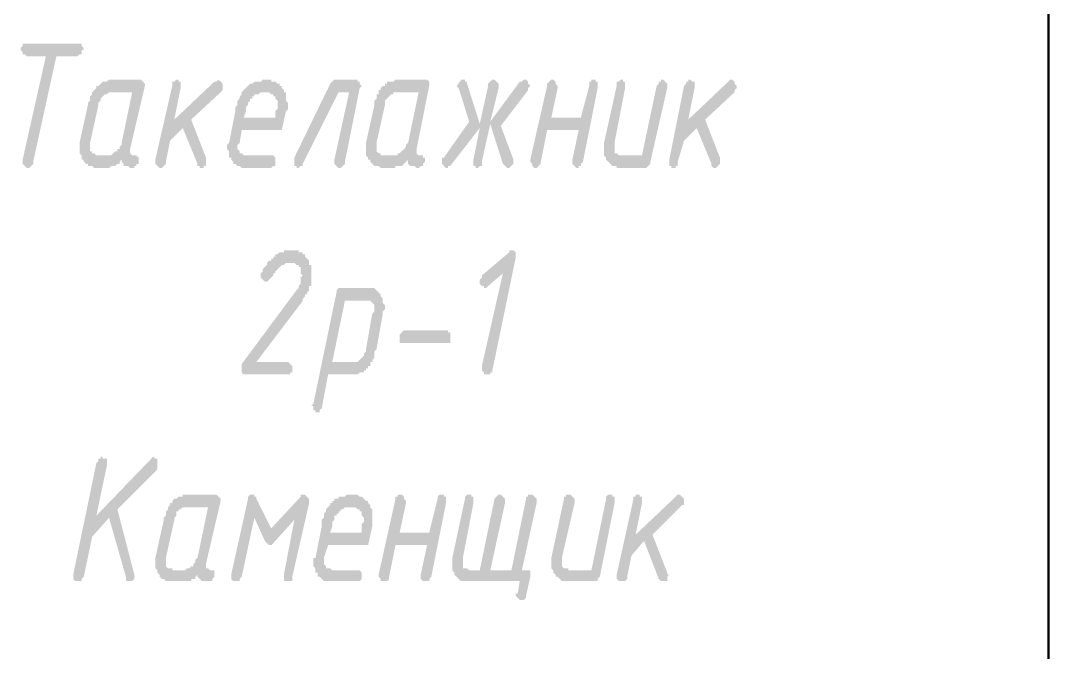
# Model space of a CAD drawing. Header units: millimetres. Extents: x 2279 to 5236, y 896 to 2828.
# Drawn here: x 4156.57 to 4177.23, y 1858.34 to 1871.04 of the extents above; entities that cross this region are included whole.
import ezdxf

# ---------------------------------------------------------------- set-up
doc = ezdxf.new("R2010")
doc.units = ezdxf.units.MM
doc.layers.add('PDF _!!ТОНКАЯ', color=7, linetype='Continuous')

msp = doc.modelspace()

# ---------------------------------------------------------------- hatches: boundary and pattern name
at = {"layer": 'PDF _!!ТОНКАЯ', "transparency": 33554559}
for points in [[(4157.293, 1870.321), (4156.828, 1868.204), (4156.828, 1868.162), (4156.785, 1868.12), (4156.785, 1868.12), (4156.743, 1868.077), (4156.743, 1868.077), (4156.701, 1868.077), (4156.658, 1868.12), (4156.658, 1868.12), (4156.616, 1868.162), (4156.616, 1868.204), (4156.616, 1868.204), (4156.616, 1868.247), (4156.616, 1868.247), (4157.082, 1870.321), (4156.701, 1870.321), (4156.658, 1870.363), (4156.616, 1870.363), (4156.616, 1870.363), (4156.616, 1870.406), (4156.574, 1870.448), (4156.574, 1870.448), (4156.574, 1870.49), (4156.616, 1870.533), (4156.616, 1870.575), (4156.616, 1870.575), (4156.658, 1870.575), (4156.701, 1870.575), (4157.717, 1870.575), (4157.759, 1870.575), (4157.801, 1870.575), (4157.801, 1870.575), (4157.801, 1870.533), (4157.844, 1870.49), (4157.844, 1870.448), (4157.801, 1870.448), (4157.801, 1870.406), (4157.801, 1870.363), (4157.759, 1870.363), (4157.759, 1870.363), (4157.717, 1870.321)], [(4159.834, 1868.882), (4159.58, 1868.628), (4159.495, 1868.204), (4159.495, 1868.162), (4159.453, 1868.12), (4159.453, 1868.12), (4159.41, 1868.077), (4159.41, 1868.077), (4159.368, 1868.077), (4159.326, 1868.12), (4159.326, 1868.12), (4159.283, 1868.162), (4159.283, 1868.204), (4159.283, 1868.204), (4159.283, 1868.247), (4159.283, 1868.247), (4159.622, 1869.728), (4159.622, 1869.771), (4159.622, 1869.813), (4159.664, 1869.813), (4159.707, 1869.855), (4159.707, 1869.855), (4159.749, 1869.855), (4159.749, 1869.813), (4159.791, 1869.813), (4159.791, 1869.771), (4159.791, 1869.771), (4159.791, 1869.728), (4159.791, 1869.686), (4159.791, 1869.686), (4159.664, 1869.051), (4160.469, 1869.813), (4160.511, 1869.813), (4160.553, 1869.855), (4160.553, 1869.855), (4160.553, 1869.855), (4160.596, 1869.813), (4160.596, 1869.813), (4160.638, 1869.771), (4160.638, 1869.728), (4160.638, 1869.728), (4160.638, 1869.686), (4160.638, 1869.644), (4160.596, 1869.601), (4160.596, 1869.601), (4160.003, 1869.051), (4160.299, 1868.289), (4160.299, 1868.247), (4160.299, 1868.204), (4160.299, 1868.162), (4160.299, 1868.162), (4160.299, 1868.12), (4160.257, 1868.12), (4160.257, 1868.077), (4160.215, 1868.077), (4160.172, 1868.077), (4160.172, 1868.12), (4160.13, 1868.12), (4160.13, 1868.162)], [(4163.305, 1869.855), (4163.347, 1869.855), (4163.347, 1869.813), (4163.39, 1869.813), (4163.39, 1869.771), (4163.39, 1869.771), (4163.432, 1869.728), (4163.39, 1869.686), (4163.39, 1869.686), (4163.093, 1868.204), (4163.093, 1868.162), (4163.051, 1868.12), (4163.051, 1868.12), (4163.009, 1868.077), (4163.009, 1868.077), (4162.966, 1868.077), (4162.924, 1868.12), (4162.924, 1868.12), (4162.882, 1868.162), (4162.882, 1868.204), (4162.882, 1868.204), (4162.882, 1868.247), (4162.882, 1868.247), (4163.178, 1869.601), (4162.966, 1869.601), (4162.247, 1868.162), (4162.247, 1868.12), (4162.204, 1868.12), (4162.162, 1868.077), (4162.162, 1868.077), (4162.12, 1868.077), (4162.12, 1868.12), (4162.077, 1868.12), (4162.077, 1868.162), (4162.077, 1868.162), (4162.077, 1868.204), (4162.077, 1868.247), (4162.077, 1868.289), (4162.797, 1869.771), (4162.839, 1869.813), (4162.839, 1869.813), (4162.882, 1869.855), (4162.882, 1869.855)], [(4166.014, 1868.966), (4165.845, 1868.204), (4165.845, 1868.162), (4165.845, 1868.12), (4165.803, 1868.12), (4165.76, 1868.077), (4165.76, 1868.077), (4165.718, 1868.077), (4165.718, 1868.12), (4165.676, 1868.12), (4165.676, 1868.162), (4165.676, 1868.204), (4165.676, 1868.204), (4165.676, 1868.247), (4165.676, 1868.247), (4165.803, 1868.882), (4165.21, 1868.12), (4165.168, 1868.12), (4165.168, 1868.077), (4165.125, 1868.077), (4165.125, 1868.077), (4165.083, 1868.12), (4165.083, 1868.12), (4165.041, 1868.162), (4165.041, 1868.204), (4165.041, 1868.204), (4165.041, 1868.247), (4165.041, 1868.289), (4165.083, 1868.289), (4165.591, 1869.009), (4165.379, 1869.686), (4165.379, 1869.686), (4165.337, 1869.728), (4165.379, 1869.771), (4165.379, 1869.771), (4165.379, 1869.813), (4165.422, 1869.813), (4165.422, 1869.855), (4165.464, 1869.855), (4165.506, 1869.855), (4165.506, 1869.813), (4165.549, 1869.813), (4165.549, 1869.771), (4165.549, 1869.771), (4165.803, 1868.966), (4165.972, 1869.728), (4165.972, 1869.771), (4166.014, 1869.813), (4166.014, 1869.813), (4166.057, 1869.855), (4166.057, 1869.855), (4166.099, 1869.855), (4166.141, 1869.813), (4166.141, 1869.813), (4166.184, 1869.771), (4166.184, 1869.771), (4166.184, 1869.728), (4166.184, 1869.686), (4166.184, 1869.686), (4166.014, 1869.009), (4166.607, 1869.813), (4166.649, 1869.813), (4166.692, 1869.855), (4166.692, 1869.855), (4166.734, 1869.855), (4166.776, 1869.813), (4166.776, 1869.813), (4166.776, 1869.771), (4166.819, 1869.728), (4166.819, 1869.728), (4166.776, 1869.686), (4166.776, 1869.644), (4166.776, 1869.644), (4166.226, 1868.924), (4166.48, 1868.247), (4166.48, 1868.247), (4166.48, 1868.204), (4166.48, 1868.162), (4166.48, 1868.162), (4166.438, 1868.12), (4166.438, 1868.12), (4166.395, 1868.077), (4166.395, 1868.077), (4166.353, 1868.077), (4166.311, 1868.12), (4166.311, 1868.12), (4166.268, 1868.162), (4166.268, 1868.162)], [(4167.792, 1868.839), (4167.157, 1868.839), (4167.03, 1868.204), (4167.03, 1868.162), (4166.988, 1868.12), (4166.988, 1868.12), (4166.946, 1868.077), (4166.946, 1868.077), (4166.903, 1868.077), (4166.861, 1868.12), (4166.861, 1868.12), (4166.861, 1868.162), (4166.819, 1868.204), (4166.819, 1868.204), (4166.819, 1868.247), (4166.819, 1868.247), (4167.157, 1869.728), (4167.157, 1869.771), (4167.2, 1869.813), (4167.2, 1869.813), (4167.242, 1869.855), (4167.242, 1869.855), (4167.284, 1869.855), (4167.327, 1869.813), (4167.327, 1869.813), (4167.327, 1869.771), (4167.369, 1869.728), (4167.369, 1869.728), (4167.369, 1869.686), (4167.369, 1869.686), (4167.242, 1869.093), (4167.835, 1869.093), (4168.004, 1869.728), (4168.004, 1869.771), (4168.004, 1869.813), (4168.046, 1869.813), (4168.046, 1869.855), (4168.089, 1869.855), (4168.131, 1869.855), (4168.131, 1869.813), (4168.173, 1869.813), (4168.173, 1869.771), (4168.173, 1869.771), (4168.173, 1869.728), (4168.173, 1869.686), (4168.173, 1869.686), (4167.877, 1868.204), (4167.835, 1868.162), (4167.835, 1868.12), (4167.792, 1868.12), (4167.792, 1868.077), (4167.75, 1868.077), (4167.75, 1868.077), (4167.708, 1868.12), (4167.708, 1868.12), (4167.665, 1868.162), (4167.665, 1868.204), (4167.665, 1868.204), (4167.665, 1868.247), (4167.665, 1868.247)], [(4169.359, 1869.728), (4169.401, 1869.771), (4169.401, 1869.813), (4169.444, 1869.813), (4169.444, 1869.855), (4169.486, 1869.855), (4169.486, 1869.855), (4169.528, 1869.813), (4169.528, 1869.813), (4169.571, 1869.771), (4169.571, 1869.771), (4169.571, 1869.728), (4169.571, 1869.686), (4169.571, 1869.686), (4169.232, 1868.204), (4169.232, 1868.162), (4169.232, 1868.162), (4169.19, 1868.12), (4169.19, 1868.12), (4169.147, 1868.077), (4169.105, 1868.077), (4169.105, 1868.077), (4168.597, 1868.077), (4168.555, 1868.077), (4168.555, 1868.12), (4168.512, 1868.12), (4168.47, 1868.12), (4168.47, 1868.12), (4168.428, 1868.162), (4168.428, 1868.162), (4168.385, 1868.204), (4168.385, 1868.204), (4168.343, 1868.247), (4168.343, 1868.289), (4168.343, 1868.289), (4168.301, 1868.331), (4168.301, 1868.374), (4168.301, 1868.416), (4168.301, 1868.458), (4168.301, 1868.458), (4168.301, 1868.501), (4168.301, 1868.543), (4168.301, 1868.585), (4168.301, 1868.585), (4168.555, 1869.728), (4168.555, 1869.771), (4168.555, 1869.813), (4168.597, 1869.813), (4168.639, 1869.855), (4168.639, 1869.855), (4168.682, 1869.855), (4168.682, 1869.813), (4168.724, 1869.813), (4168.724, 1869.771), (4168.724, 1869.771), (4168.724, 1869.728), (4168.724, 1869.686), (4168.724, 1869.686), (4168.512, 1868.585), (4168.512, 1868.543), (4168.512, 1868.501), (4168.512, 1868.501), (4168.512, 1868.458), (4168.512, 1868.416), (4168.512, 1868.416), (4168.512, 1868.374), (4168.555, 1868.374), (4168.555, 1868.374), (4168.597, 1868.331), (4168.639, 1868.331), (4168.639, 1868.331), (4169.063, 1868.331)], [(4170.163, 1868.882), (4169.909, 1868.628), (4169.782, 1868.204), (4169.782, 1868.162), (4169.782, 1868.12), (4169.74, 1868.12), (4169.74, 1868.077), (4169.698, 1868.077), (4169.655, 1868.077), (4169.655, 1868.12), (4169.613, 1868.12), (4169.613, 1868.162), (4169.613, 1868.204), (4169.613, 1868.204), (4169.613, 1868.247), (4169.613, 1868.247), (4169.909, 1869.728), (4169.952, 1869.771), (4169.952, 1869.813), (4169.994, 1869.813), (4169.994, 1869.855), (4170.036, 1869.855), (4170.036, 1869.855), (4170.079, 1869.813), (4170.121, 1869.813), (4170.121, 1869.771), (4170.121, 1869.771), (4170.121, 1869.728), (4170.121, 1869.686), (4170.121, 1869.686), (4169.994, 1869.051), (4170.798, 1869.813), (4170.798, 1869.813), (4170.841, 1869.855), (4170.841, 1869.855), (4170.883, 1869.855), (4170.925, 1869.813), (4170.925, 1869.813), (4170.925, 1869.771), (4170.968, 1869.728), (4170.968, 1869.728), (4170.968, 1869.686), (4170.925, 1869.644), (4170.925, 1869.601), (4170.925, 1869.601), (4170.333, 1869.051), (4170.629, 1868.289), (4170.629, 1868.247), (4170.629, 1868.204), (4170.629, 1868.162), (4170.629, 1868.162), (4170.587, 1868.12), (4170.587, 1868.12), (4170.544, 1868.077), (4170.544, 1868.077), (4170.502, 1868.077), (4170.46, 1868.12), (4170.46, 1868.12), (4170.46, 1868.162)], [(4161.569, 1865.834), (4161.569, 1865.834), (4161.527, 1865.791), (4161.527, 1865.791), (4161.485, 1865.791), (4161.442, 1865.834), (4161.442, 1865.834), (4161.4, 1865.876), (4161.4, 1865.918), (4161.4, 1865.918), (4161.4, 1865.961), (4161.442, 1866.003), (4161.442, 1866.003), (4161.442, 1866.045), (4161.485, 1866.088), (4161.485, 1866.088), (4161.527, 1866.13), (4161.527, 1866.172), (4161.569, 1866.215), (4161.612, 1866.215), (4161.612, 1866.257), (4161.654, 1866.257), (4161.654, 1866.299), (4161.696, 1866.299), (4161.696, 1866.299), (4161.696, 1866.342), (4161.739, 1866.342), (4161.781, 1866.384), (4161.781, 1866.384), (4161.823, 1866.384), (4161.866, 1866.384), (4161.866, 1866.426), (4161.908, 1866.426), (4161.95, 1866.426), (4161.993, 1866.426), (4161.993, 1866.426), (4162.035, 1866.426), (4162.077, 1866.426), (4162.077, 1866.426), (4162.12, 1866.426), (4162.162, 1866.426), (4162.162, 1866.384), (4162.204, 1866.384), (4162.247, 1866.384), (4162.247, 1866.342), (4162.289, 1866.342), (4162.289, 1866.299), (4162.331, 1866.257), (4162.331, 1866.257), (4162.374, 1866.215), (4162.374, 1866.172), (4162.374, 1866.13), (4162.416, 1866.13), (4162.416, 1866.088), (4162.416, 1866.045), (4162.416, 1866.003), (4162.416, 1865.961), (4162.416, 1865.918), (4162.416, 1865.876), (4162.416, 1865.876), (4162.416, 1865.834), (4162.416, 1865.791), (4162.416, 1865.749), (4162.416, 1865.707), (4162.374, 1865.707), (4162.374, 1865.664), (4162.374, 1865.622), (4162.331, 1865.58), (4162.331, 1865.537), (4162.289, 1865.537), (4162.289, 1865.495), (4162.247, 1865.453), (4162.247, 1865.41), (4161.315, 1864.183), (4161.95, 1864.183), (4161.95, 1864.183), (4161.993, 1864.14), (4161.993, 1864.14), (4162.035, 1864.098), (4162.035, 1864.098), (4162.035, 1864.056), (4162.035, 1864.013), (4162.035, 1863.971), (4161.993, 1863.971), (4161.993, 1863.929), (4161.95, 1863.929), (4161.95, 1863.929), (4161.104, 1863.929), (4161.061, 1863.929), (4161.061, 1863.929), (4161.019, 1863.971), (4161.019, 1863.971), (4161.019, 1864.013), (4161.019, 1864.056), (4161.019, 1864.098), (4161.019, 1864.14), (4161.019, 1864.14), (4162.12, 1865.622), (4162.12, 1865.622), (4162.162, 1865.664), (4162.162, 1865.707), (4162.204, 1865.749), (4162.204, 1865.791), (4162.204, 1865.791), (4162.204, 1865.834), (4162.204, 1865.876), (4162.247, 1865.918), (4162.247, 1865.918), (4162.204, 1865.961), (4162.204, 1866.003), (4162.204, 1866.045), (4162.204, 1866.045), (4162.204, 1866.088), (4162.162, 1866.088), (4162.162, 1866.13), (4162.12, 1866.13), (4162.12, 1866.13), (4162.077, 1866.172), (4162.035, 1866.172), (4162.035, 1866.172), (4161.993, 1866.172), (4161.993, 1866.172), (4161.95, 1866.172), (4161.95, 1866.172), (4161.908, 1866.172), (4161.866, 1866.13), (4161.866, 1866.13), (4161.823, 1866.13), (4161.781, 1866.088), (4161.781, 1866.088), (4161.739, 1866.045), (4161.696, 1866.003), (4161.696, 1866.003), (4161.696, 1865.961), (4161.654, 1865.961), (4161.654, 1865.918), (4161.612, 1865.876), (4161.612, 1865.876), (4161.569, 1865.834)], [(4166.268, 1865.961), (4165.972, 1865.707), (4165.93, 1865.664), (4165.93, 1865.664), (4165.887, 1865.664), (4165.887, 1865.707), (4165.845, 1865.707), (4165.845, 1865.707), (4165.803, 1865.749), (4165.803, 1865.791), (4165.803, 1865.834), (4165.803, 1865.834), (4165.845, 1865.876), (4165.845, 1865.918), (4166.395, 1866.384), (4166.395, 1866.426), (4166.438, 1866.426), (4166.438, 1866.426), (4166.48, 1866.426), (4166.48, 1866.426), (4166.522, 1866.384), (4166.522, 1866.384), (4166.522, 1866.342), (4166.522, 1866.299), (4166.522, 1866.257), (4166.522, 1866.257), (4166.057, 1864.013), (4166.057, 1863.971), (4166.014, 1863.971), (4166.014, 1863.929), (4165.972, 1863.929), (4165.972, 1863.929), (4165.93, 1863.929), (4165.887, 1863.929), (4165.887, 1863.971), (4165.845, 1864.013), (4165.845, 1864.013), (4165.845, 1864.056), (4165.845, 1864.098), (4165.845, 1864.098)], [(4165.125, 1864.564), (4164.279, 1864.564), (4164.279, 1864.564), (4164.236, 1864.564), (4164.194, 1864.564), (4164.194, 1864.606), (4164.194, 1864.648), (4164.194, 1864.691), (4164.194, 1864.733), (4164.194, 1864.733), (4164.236, 1864.775), (4164.236, 1864.775), (4164.279, 1864.818), (4164.279, 1864.818), (4165.125, 1864.818), (4165.168, 1864.818), (4165.168, 1864.775), (4165.21, 1864.775), (4165.21, 1864.733), (4165.21, 1864.691), (4165.21, 1864.691), (4165.21, 1864.648), (4165.21, 1864.606), (4165.21, 1864.564), (4165.168, 1864.564), (4165.125, 1864.564), (4165.125, 1864.564)], [(4158.352, 1861.05), (4158.013, 1860.669), (4157.844, 1859.864), (4157.801, 1859.822), (4157.801, 1859.78), (4157.759, 1859.78), (4157.759, 1859.78), (4157.717, 1859.78), (4157.717, 1859.78), (4157.674, 1859.78), (4157.674, 1859.78), (4157.632, 1859.822), (4157.632, 1859.864), (4157.632, 1859.864), (4157.632, 1859.907), (4157.632, 1859.907), (4158.098, 1862.151), (4158.14, 1862.193), (4158.14, 1862.235), (4158.183, 1862.235), (4158.183, 1862.278), (4158.225, 1862.278), (4158.225, 1862.235), (4158.267, 1862.235), (4158.31, 1862.235), (4158.31, 1862.193), (4158.31, 1862.151), (4158.31, 1862.151), (4158.31, 1862.108), (4158.31, 1862.108), (4158.098, 1861.092), (4159.199, 1862.235), (4159.199, 1862.235), (4159.241, 1862.278), (4159.241, 1862.278), (4159.283, 1862.235), (4159.283, 1862.235), (4159.326, 1862.235), (4159.326, 1862.193), (4159.326, 1862.151), (4159.326, 1862.151), (4159.326, 1862.108), (4159.326, 1862.066), (4159.326, 1862.024), (4158.521, 1861.219), (4158.86, 1859.907), (4158.86, 1859.864), (4158.86, 1859.864), (4158.86, 1859.822), (4158.86, 1859.822), (4158.818, 1859.78), (4158.818, 1859.78), (4158.775, 1859.78), (4158.775, 1859.78), (4158.733, 1859.78), (4158.691, 1859.78), (4158.691, 1859.78), (4158.691, 1859.822), (4158.691, 1859.864)], [(4162.077, 1861.008), (4161.654, 1860.542), (4161.654, 1860.542), (4161.612, 1860.5), (4161.569, 1860.5), (4161.569, 1860.5), (4161.527, 1860.542), (4161.527, 1860.542), (4161.485, 1860.584), (4161.273, 1861.05), (4161.019, 1859.864), (4160.977, 1859.822), (4160.977, 1859.78), (4160.977, 1859.78), (4160.934, 1859.78), (4160.892, 1859.78), (4160.892, 1859.78), (4160.85, 1859.78), (4160.85, 1859.78), (4160.807, 1859.822), (4160.807, 1859.864), (4160.807, 1859.864), (4160.807, 1859.907), (4160.807, 1859.907), (4161.146, 1861.431), (4161.146, 1861.473), (4161.146, 1861.473), (4161.188, 1861.516), (4161.231, 1861.516), (4161.231, 1861.516), (4161.273, 1861.516), (4161.273, 1861.473), (4161.315, 1861.473), (4161.315, 1861.431), (4161.612, 1860.838), (4162.204, 1861.473), (4162.204, 1861.516), (4162.247, 1861.516), (4162.247, 1861.516), (4162.289, 1861.516), (4162.331, 1861.473), (4162.331, 1861.473), (4162.374, 1861.431), (4162.374, 1861.431), (4162.374, 1861.389), (4162.374, 1861.346), (4162.374, 1861.346), (4162.035, 1859.864), (4162.035, 1859.822), (4162.035, 1859.78), (4161.993, 1859.78), (4161.95, 1859.78), (4161.95, 1859.78), (4161.908, 1859.78), (4161.908, 1859.78), (4161.866, 1859.78), (4161.866, 1859.822), (4161.866, 1859.864), (4161.866, 1859.864), (4161.866, 1859.907), (4161.866, 1859.907)], [(4164.744, 1860.5), (4164.109, 1860.5), (4163.982, 1859.864), (4163.982, 1859.822), (4163.94, 1859.78), (4163.94, 1859.78), (4163.898, 1859.78), (4163.898, 1859.78), (4163.855, 1859.78), (4163.813, 1859.78), (4163.813, 1859.78), (4163.813, 1859.822), (4163.771, 1859.864), (4163.771, 1859.864), (4163.771, 1859.907), (4163.771, 1859.907), (4164.109, 1861.431), (4164.109, 1861.473), (4164.152, 1861.473), (4164.152, 1861.516), (4164.194, 1861.516), (4164.194, 1861.516), (4164.236, 1861.516), (4164.279, 1861.473), (4164.279, 1861.473), (4164.279, 1861.431), (4164.321, 1861.389), (4164.321, 1861.389), (4164.321, 1861.346), (4164.321, 1861.346), (4164.194, 1860.754), (4164.787, 1860.754), (4164.956, 1861.431), (4164.956, 1861.473), (4164.956, 1861.473), (4164.998, 1861.516), (4164.998, 1861.516), (4165.041, 1861.516), (4165.083, 1861.516), (4165.083, 1861.473), (4165.125, 1861.473), (4165.125, 1861.431), (4165.125, 1861.431), (4165.125, 1861.389), (4165.125, 1861.346), (4165.125, 1861.346), (4164.829, 1859.864), (4164.787, 1859.822), (4164.787, 1859.78), (4164.744, 1859.78), (4164.744, 1859.78), (4164.702, 1859.78), (4164.702, 1859.78), (4164.66, 1859.78), (4164.66, 1859.78), (4164.617, 1859.822), (4164.617, 1859.864), (4164.617, 1859.864), (4164.617, 1859.907), (4164.617, 1859.907)], [(4166.607, 1859.78), (4165.549, 1859.78), (4165.506, 1859.78), (4165.506, 1859.78), (4165.464, 1859.78), (4165.422, 1859.78), (4165.422, 1859.78), (4165.379, 1859.822), (4165.379, 1859.822), (4165.337, 1859.864), (4165.337, 1859.864), (4165.295, 1859.907), (4165.295, 1859.949), (4165.295, 1859.949), (4165.252, 1859.991), (4165.252, 1860.034), (4165.252, 1860.076), (4165.252, 1860.118), (4165.252, 1860.161), (4165.252, 1860.161), (4165.252, 1860.203), (4165.252, 1860.245), (4165.252, 1860.245), (4165.506, 1861.431), (4165.506, 1861.473), (4165.506, 1861.473), (4165.549, 1861.516), (4165.591, 1861.516), (4165.591, 1861.516), (4165.633, 1861.516), (4165.633, 1861.473), (4165.676, 1861.473), (4165.676, 1861.431), (4165.676, 1861.389), (4165.676, 1861.389), (4165.676, 1861.346), (4165.676, 1861.346), (4165.464, 1860.245), (4165.464, 1860.203), (4165.464, 1860.203), (4165.464, 1860.161), (4165.464, 1860.118), (4165.464, 1860.118), (4165.464, 1860.076), (4165.464, 1860.034), (4165.506, 1860.034), (4165.549, 1860.034), (4165.549, 1860.034), (4165.591, 1859.991), (4165.591, 1859.991), (4165.803, 1859.991), (4166.099, 1861.431), (4166.141, 1861.473), (4166.141, 1861.473), (4166.184, 1861.516), (4166.184, 1861.516), (4166.226, 1861.516), (4166.226, 1861.516), (4166.268, 1861.473), (4166.268, 1861.473), (4166.311, 1861.431), (4166.311, 1861.389), (4166.311, 1861.389), (4166.311, 1861.346), (4166.311, 1861.346), (4166.014, 1859.991), (4166.438, 1859.991), (4166.734, 1861.431), (4166.734, 1861.473), (4166.776, 1861.473), (4166.776, 1861.516), (4166.819, 1861.516), (4166.819, 1861.516), (4166.861, 1861.516), (4166.903, 1861.473), (4166.903, 1861.473), (4166.946, 1861.431), (4166.946, 1861.389), (4166.946, 1861.389), (4166.946, 1861.346), (4166.946, 1861.346), (4166.649, 1859.991), (4166.734, 1859.991), (4166.776, 1859.991), (4166.819, 1859.991), (4166.819, 1859.991), (4166.819, 1859.949), (4166.819, 1859.907), (4166.819, 1859.864), (4166.734, 1859.483), (4166.734, 1859.441), (4166.692, 1859.399), (4166.692, 1859.399), (4166.649, 1859.399), (4166.649, 1859.399), (4166.607, 1859.399), (4166.607, 1859.399), (4166.565, 1859.441), (4166.565, 1859.441), (4166.522, 1859.483), (4166.522, 1859.526), (4166.565, 1859.526), (4166.565, 1859.526)], [(4168.343, 1861.431), (4168.343, 1861.473), (4168.343, 1861.473), (4168.385, 1861.516), (4168.428, 1861.516), (4168.428, 1861.516), (4168.47, 1861.516), (4168.47, 1861.473), (4168.512, 1861.473), (4168.512, 1861.431), (4168.512, 1861.431), (4168.512, 1861.389), (4168.512, 1861.346), (4168.512, 1861.346), (4168.216, 1859.864), (4168.216, 1859.864), (4168.173, 1859.822), (4168.173, 1859.78), (4168.131, 1859.78), (4168.131, 1859.78), (4168.089, 1859.78), (4168.089, 1859.78), (4167.581, 1859.78), (4167.538, 1859.78), (4167.496, 1859.78), (4167.454, 1859.78), (4167.454, 1859.78), (4167.411, 1859.822), (4167.411, 1859.822), (4167.369, 1859.864), (4167.327, 1859.864), (4167.327, 1859.864), (4167.327, 1859.907), (4167.284, 1859.949), (4167.284, 1859.949), (4167.284, 1859.991), (4167.242, 1860.034), (4167.242, 1860.076), (4167.242, 1860.118), (4167.242, 1860.161), (4167.242, 1860.161), (4167.242, 1860.203), (4167.242, 1860.245), (4167.242, 1860.245), (4167.496, 1861.431), (4167.496, 1861.473), (4167.538, 1861.473), (4167.538, 1861.516), (4167.581, 1861.516), (4167.581, 1861.516), (4167.623, 1861.516), (4167.665, 1861.473), (4167.665, 1861.473), (4167.708, 1861.431), (4167.708, 1861.431), (4167.708, 1861.389), (4167.708, 1861.346), (4167.708, 1861.346), (4167.454, 1860.245), (4167.454, 1860.203), (4167.454, 1860.161), (4167.454, 1860.161), (4167.454, 1860.118), (4167.454, 1860.118), (4167.454, 1860.076), (4167.496, 1860.034), (4167.496, 1860.034), (4167.538, 1860.034), (4167.581, 1860.034), (4167.581, 1859.991), (4167.623, 1859.991), (4168.046, 1859.991)], [(4169.105, 1860.584), (4168.851, 1860.288), (4168.766, 1859.864), (4168.766, 1859.822), (4168.724, 1859.78), (4168.724, 1859.78), (4168.682, 1859.78), (4168.682, 1859.78), (4168.639, 1859.78), (4168.597, 1859.78), (4168.597, 1859.78), (4168.555, 1859.822), (4168.555, 1859.864), (4168.555, 1859.864), (4168.555, 1859.907), (4168.555, 1859.907), (4168.893, 1861.431), (4168.893, 1861.473), (4168.936, 1861.473), (4168.936, 1861.516), (4168.978, 1861.516), (4168.978, 1861.516), (4169.02, 1861.516), (4169.02, 1861.473), (4169.063, 1861.473), (4169.063, 1861.431), (4169.063, 1861.431), (4169.063, 1861.389), (4169.063, 1861.346), (4169.063, 1861.346), (4168.936, 1860.711), (4169.74, 1861.473), (4169.782, 1861.516), (4169.825, 1861.516), (4169.825, 1861.516), (4169.825, 1861.516), (4169.867, 1861.473), (4169.867, 1861.473), (4169.909, 1861.431), (4169.909, 1861.389), (4169.909, 1861.389), (4169.909, 1861.346), (4169.909, 1861.304), (4169.867, 1861.304), (4169.867, 1861.304), (4169.274, 1860.711), (4169.571, 1859.949), (4169.571, 1859.907), (4169.613, 1859.907), (4169.571, 1859.864), (4169.571, 1859.822), (4169.571, 1859.78), (4169.528, 1859.78), (4169.528, 1859.78), (4169.486, 1859.78), (4169.444, 1859.78), (4169.444, 1859.78), (4169.401, 1859.822), (4169.401, 1859.822)]]:
    msp.add_hatch(color=256, dxfattribs=at).paths.add_polyline_path(points)
h = msp.add_hatch(color=256, dxfattribs=at)
h.paths.add_polyline_path([(4158.14, 1868.331), (4158.352, 1868.331), (4158.352, 1868.331), (4158.394, 1868.331), (4158.437, 1868.374), (4158.437, 1868.374), (4158.479, 1868.416), (4158.521, 1868.416), (4158.521, 1868.458), (4158.564, 1868.458), (4158.564, 1868.501), (4158.606, 1868.543), (4158.606, 1868.585), (4158.606, 1868.585), (4158.818, 1869.601), (4158.394, 1869.601), (4158.352, 1869.601), (4158.352, 1869.601), (4158.31, 1869.559), (4158.267, 1869.559), (4158.267, 1869.559), (4158.225, 1869.517), (4158.225, 1869.517), (4158.183, 1869.474), (4158.183, 1869.474), (4158.183, 1869.432), (4158.14, 1869.39), (4158.14, 1869.347), (4158.14, 1869.347), (4157.971, 1868.585), (4157.971, 1868.543), (4157.971, 1868.501), (4157.971, 1868.501), (4157.971, 1868.458), (4157.971, 1868.416), (4158.013, 1868.416), (4158.013, 1868.374), (4158.013, 1868.374), (4158.056, 1868.374), (4158.098, 1868.331), (4158.098, 1868.331), (4158.14, 1868.331)], flags=0)
h.paths.add_polyline_path([(4158.098, 1868.077), (4158.056, 1868.077), (4158.013, 1868.12), (4158.013, 1868.12), (4157.971, 1868.12), (4157.928, 1868.12), (4157.928, 1868.162), (4157.886, 1868.162), (4157.844, 1868.204), (4157.844, 1868.204), (4157.844, 1868.247), (4157.801, 1868.247), (4157.801, 1868.289), (4157.801, 1868.331), (4157.759, 1868.374), (4157.759, 1868.416), (4157.759, 1868.458), (4157.759, 1868.458), (4157.759, 1868.501), (4157.759, 1868.543), (4157.759, 1868.543), (4157.759, 1868.585), (4157.928, 1869.347), (4157.928, 1869.39), (4157.971, 1869.432), (4157.971, 1869.474), (4157.971, 1869.517), (4158.013, 1869.559), (4158.013, 1869.559), (4158.013, 1869.601), (4158.056, 1869.644), (4158.056, 1869.644), (4158.098, 1869.686), (4158.098, 1869.728), (4158.098, 1869.728), (4158.098, 1869.728), (4158.14, 1869.728), (4158.183, 1869.771), (4158.183, 1869.771), (4158.225, 1869.813), (4158.225, 1869.813), (4158.267, 1869.813), (4158.31, 1869.813), (4158.31, 1869.813), (4158.352, 1869.855), (4158.394, 1869.855), (4158.437, 1869.855), (4158.479, 1869.855), (4158.987, 1869.855), (4158.987, 1869.855), (4159.029, 1869.813), (4159.029, 1869.813), (4159.072, 1869.771), (4159.072, 1869.728), (4159.072, 1869.728), (4158.775, 1868.458), (4158.775, 1868.416), (4158.775, 1868.416), (4158.775, 1868.416), (4158.775, 1868.374), (4158.818, 1868.331), (4158.86, 1868.331), (4158.86, 1868.331), (4158.902, 1868.331), (4158.902, 1868.331), (4158.945, 1868.289), (4158.945, 1868.289), (4158.945, 1868.247), (4158.945, 1868.204), (4158.945, 1868.162), (4158.902, 1868.162), (4158.902, 1868.12), (4158.86, 1868.12), (4158.86, 1868.077), (4158.818, 1868.077), (4158.818, 1868.077), (4158.775, 1868.077), (4158.733, 1868.12), (4158.691, 1868.12), (4158.691, 1868.12), (4158.648, 1868.12), (4158.648, 1868.162), (4158.606, 1868.204), (4158.606, 1868.204), (4158.606, 1868.247), (4158.564, 1868.204), (4158.564, 1868.204), (4158.564, 1868.162), (4158.521, 1868.162), (4158.479, 1868.12), (4158.479, 1868.12), (4158.437, 1868.12), (4158.394, 1868.12), (4158.394, 1868.12), (4158.352, 1868.077), (4158.31, 1868.077), (4158.267, 1868.077)], flags=0)
h = msp.add_hatch(color=256, dxfattribs=at)
h.paths.add_polyline_path([(4161.696, 1869.22), (4161.739, 1869.263), (4161.739, 1869.305), (4161.739, 1869.347), (4161.739, 1869.347), (4161.739, 1869.39), (4161.739, 1869.432), (4161.696, 1869.474), (4161.696, 1869.474), (4161.696, 1869.517), (4161.654, 1869.517), (4161.654, 1869.559), (4161.612, 1869.559), (4161.612, 1869.559), (4161.569, 1869.601), (4161.527, 1869.601), (4161.527, 1869.601), (4161.485, 1869.601), (4161.442, 1869.601), (4161.4, 1869.601), (4161.4, 1869.601), (4161.358, 1869.559), (4161.315, 1869.559), (4161.315, 1869.559), (4161.273, 1869.559), (4161.273, 1869.517), (4161.231, 1869.517), (4161.231, 1869.474), (4161.188, 1869.474), (4161.188, 1869.432), (4161.146, 1869.39), (4161.146, 1869.39), (4161.146, 1869.347), (4161.104, 1869.305), (4161.104, 1869.263), (4161.104, 1869.263), (4161.104, 1869.22), (4161.061, 1869.093), (4161.696, 1869.093)], flags=0)
h.paths.add_polyline_path([(4161.908, 1869.22), (4161.823, 1868.839), (4161.019, 1868.839), (4160.977, 1868.585), (4160.934, 1868.543), (4160.934, 1868.501), (4160.934, 1868.501), (4160.934, 1868.458), (4160.977, 1868.416), (4160.977, 1868.416), (4160.977, 1868.374), (4161.019, 1868.374), (4161.019, 1868.374), (4161.061, 1868.331), (4161.104, 1868.331), (4161.104, 1868.331), (4161.612, 1868.331), (4161.654, 1868.331), (4161.654, 1868.331), (4161.696, 1868.289), (4161.696, 1868.289), (4161.696, 1868.247), (4161.696, 1868.204), (4161.696, 1868.162), (4161.696, 1868.162), (4161.696, 1868.12), (4161.654, 1868.12), (4161.612, 1868.077), (4161.612, 1868.077), (4161.061, 1868.077), (4161.019, 1868.077), (4160.977, 1868.12), (4160.977, 1868.12), (4160.934, 1868.12), (4160.934, 1868.12), (4160.892, 1868.162), (4160.85, 1868.162), (4160.85, 1868.204), (4160.85, 1868.204), (4160.807, 1868.247), (4160.807, 1868.289), (4160.765, 1868.289), (4160.765, 1868.331), (4160.765, 1868.374), (4160.765, 1868.416), (4160.723, 1868.458), (4160.723, 1868.458), (4160.723, 1868.501), (4160.723, 1868.543), (4160.765, 1868.585), (4160.765, 1868.585), (4160.892, 1869.22), (4160.892, 1869.263), (4160.892, 1869.305), (4160.934, 1869.347), (4160.934, 1869.39), (4160.934, 1869.432), (4160.977, 1869.474), (4160.977, 1869.474), (4160.977, 1869.517), (4161.019, 1869.559), (4161.019, 1869.601), (4161.019, 1869.601), (4161.061, 1869.644), (4161.061, 1869.644), (4161.104, 1869.686), (4161.104, 1869.686), (4161.146, 1869.728), (4161.146, 1869.728), (4161.188, 1869.771), (4161.188, 1869.771), (4161.231, 1869.771), (4161.231, 1869.771), (4161.273, 1869.813), (4161.315, 1869.813), (4161.358, 1869.813), (4161.358, 1869.813), (4161.4, 1869.813), (4161.442, 1869.855), (4161.485, 1869.855), (4161.485, 1869.855), (4161.527, 1869.855), (4161.569, 1869.855), (4161.612, 1869.855), (4161.612, 1869.813), (4161.654, 1869.813), (4161.696, 1869.813), (4161.696, 1869.813), (4161.739, 1869.771), (4161.781, 1869.771), (4161.781, 1869.728), (4161.823, 1869.728), (4161.823, 1869.686), (4161.823, 1869.686), (4161.866, 1869.644), (4161.866, 1869.601), (4161.908, 1869.601), (4161.908, 1869.559), (4161.908, 1869.517), (4161.908, 1869.474), (4161.908, 1869.432), (4161.95, 1869.39), (4161.95, 1869.347), (4161.95, 1869.347), (4161.95, 1869.305), (4161.95, 1869.263), (4161.908, 1869.22), (4161.908, 1869.22)], flags=0)
h = msp.add_hatch(color=256, dxfattribs=at)
h.paths.add_polyline_path([(4163.898, 1868.331), (4164.109, 1868.331), (4164.109, 1868.331), (4164.152, 1868.331), (4164.152, 1868.374), (4164.194, 1868.374), (4164.236, 1868.416), (4164.236, 1868.416), (4164.279, 1868.458), (4164.279, 1868.458), (4164.321, 1868.501), (4164.321, 1868.543), (4164.363, 1868.585), (4164.363, 1868.585), (4164.575, 1869.601), (4164.152, 1869.601), (4164.109, 1869.601), (4164.067, 1869.601), (4164.067, 1869.559), (4164.025, 1869.559), (4164.025, 1869.559), (4163.982, 1869.517), (4163.982, 1869.517), (4163.94, 1869.474), (4163.94, 1869.474), (4163.898, 1869.432), (4163.898, 1869.39), (4163.898, 1869.347), (4163.898, 1869.347), (4163.728, 1868.585), (4163.728, 1868.543), (4163.728, 1868.501), (4163.728, 1868.501), (4163.728, 1868.458), (4163.728, 1868.416), (4163.728, 1868.416), (4163.771, 1868.374), (4163.771, 1868.374), (4163.813, 1868.374), (4163.813, 1868.331), (4163.855, 1868.331), (4163.898, 1868.331)], flags=0)
h.paths.add_polyline_path([(4163.813, 1868.077), (4163.813, 1868.077), (4163.771, 1868.12), (4163.728, 1868.12), (4163.728, 1868.12), (4163.686, 1868.12), (4163.644, 1868.162), (4163.644, 1868.162), (4163.601, 1868.204), (4163.601, 1868.204), (4163.601, 1868.247), (4163.559, 1868.247), (4163.559, 1868.289), (4163.517, 1868.331), (4163.517, 1868.374), (4163.517, 1868.416), (4163.517, 1868.458), (4163.517, 1868.458), (4163.517, 1868.501), (4163.517, 1868.543), (4163.517, 1868.543), (4163.517, 1868.585), (4163.686, 1869.347), (4163.686, 1869.39), (4163.686, 1869.432), (4163.728, 1869.474), (4163.728, 1869.517), (4163.728, 1869.559), (4163.771, 1869.559), (4163.771, 1869.601), (4163.771, 1869.644), (4163.813, 1869.644), (4163.813, 1869.686), (4163.855, 1869.728), (4163.855, 1869.728), (4163.855, 1869.728), (4163.898, 1869.728), (4163.898, 1869.771), (4163.94, 1869.771), (4163.94, 1869.813), (4163.982, 1869.813), (4164.025, 1869.813), (4164.025, 1869.813), (4164.067, 1869.813), (4164.109, 1869.855), (4164.152, 1869.855), (4164.194, 1869.855), (4164.194, 1869.855), (4164.702, 1869.855), (4164.744, 1869.855), (4164.787, 1869.813), (4164.787, 1869.813), (4164.787, 1869.771), (4164.787, 1869.728), (4164.787, 1869.728), (4164.533, 1868.458), (4164.533, 1868.416), (4164.533, 1868.416), (4164.533, 1868.416), (4164.533, 1868.374), (4164.575, 1868.331), (4164.575, 1868.331), (4164.617, 1868.331), (4164.617, 1868.331), (4164.66, 1868.331), (4164.66, 1868.289), (4164.702, 1868.289), (4164.702, 1868.247), (4164.702, 1868.204), (4164.66, 1868.162), (4164.66, 1868.162), (4164.66, 1868.12), (4164.617, 1868.12), (4164.575, 1868.077), (4164.575, 1868.077), (4164.533, 1868.077), (4164.533, 1868.077), (4164.49, 1868.12), (4164.448, 1868.12), (4164.406, 1868.12), (4164.406, 1868.12), (4164.363, 1868.162), (4164.363, 1868.204), (4164.363, 1868.204), (4164.363, 1868.247), (4164.321, 1868.204), (4164.321, 1868.204), (4164.279, 1868.162), (4164.279, 1868.162), (4164.236, 1868.12), (4164.236, 1868.12), (4164.194, 1868.12), (4164.152, 1868.12), (4164.109, 1868.12), (4164.109, 1868.077), (4164.067, 1868.077), (4164.025, 1868.077)], flags=0)
h = msp.add_hatch(color=256, dxfattribs=at)
h.paths.add_polyline_path([(4162.924, 1865.58), (4162.924, 1865.622), (4162.966, 1865.664), (4162.966, 1865.664), (4163.009, 1865.664), (4163.009, 1865.664), (4163.559, 1865.664), (4163.601, 1865.664), (4163.644, 1865.664), (4163.644, 1865.664), (4163.686, 1865.664), (4163.728, 1865.622), (4163.728, 1865.622), (4163.771, 1865.58), (4163.771, 1865.58), (4163.771, 1865.58), (4163.813, 1865.537), (4163.813, 1865.495), (4163.855, 1865.453), (4163.855, 1865.453), (4163.855, 1865.41), (4163.855, 1865.368), (4163.898, 1865.326), (4163.898, 1865.283), (4163.898, 1865.283), (4163.898, 1865.241), (4163.855, 1865.199), (4163.855, 1865.156), (4163.728, 1864.437), (4163.686, 1864.394), (4163.686, 1864.352), (4163.686, 1864.31), (4163.686, 1864.267), (4163.644, 1864.225), (4163.644, 1864.183), (4163.601, 1864.183), (4163.601, 1864.14), (4163.601, 1864.098), (4163.559, 1864.098), (4163.559, 1864.056), (4163.517, 1864.056), (4163.517, 1864.013), (4163.474, 1864.013), (4163.474, 1863.971), (4163.432, 1863.971), (4163.39, 1863.971), (4163.39, 1863.971), (4163.347, 1863.929), (4163.305, 1863.929), (4163.305, 1863.929), (4163.263, 1863.929), (4163.22, 1863.929), (4163.178, 1863.929), (4162.755, 1863.929), (4162.628, 1863.251), (4162.628, 1863.251), (4162.585, 1863.209), (4162.585, 1863.167), (4162.543, 1863.167), (4162.543, 1863.167), (4162.501, 1863.167), (4162.501, 1863.209), (4162.458, 1863.209), (4162.458, 1863.251), (4162.458, 1863.294), (4162.416, 1863.294), (4162.458, 1863.336), (4162.458, 1863.336)], flags=0)
h.paths.add_polyline_path([(4163.093, 1865.41), (4162.839, 1864.183), (4163.263, 1864.183), (4163.263, 1864.183), (4163.305, 1864.183), (4163.347, 1864.183), (4163.347, 1864.183), (4163.39, 1864.225), (4163.39, 1864.225), (4163.432, 1864.267), (4163.432, 1864.267), (4163.474, 1864.31), (4163.474, 1864.352), (4163.474, 1864.352), (4163.517, 1864.394), (4163.517, 1864.437), (4163.644, 1865.156), (4163.686, 1865.199), (4163.686, 1865.241), (4163.686, 1865.283), (4163.686, 1865.283), (4163.686, 1865.326), (4163.644, 1865.368), (4163.644, 1865.368), (4163.601, 1865.41), (4163.601, 1865.41), (4163.559, 1865.41), (4163.517, 1865.41), (4163.517, 1865.41)], flags=0)
h = msp.add_hatch(color=256, dxfattribs=at)
h.paths.add_polyline_path([(4159.664, 1859.991), (4159.876, 1859.991), (4159.876, 1859.991), (4159.918, 1860.034), (4159.961, 1860.034), (4159.961, 1860.034), (4160.003, 1860.076), (4160.045, 1860.076), (4160.045, 1860.118), (4160.088, 1860.161), (4160.088, 1860.161), (4160.088, 1860.203), (4160.13, 1860.245), (4160.13, 1860.245), (4160.342, 1861.262), (4159.918, 1861.262), (4159.876, 1861.262), (4159.876, 1861.262), (4159.834, 1861.262), (4159.791, 1861.219), (4159.791, 1861.219), (4159.749, 1861.219), (4159.749, 1861.177), (4159.707, 1861.177), (4159.707, 1861.135), (4159.707, 1861.092), (4159.664, 1861.05), (4159.664, 1861.008), (4159.664, 1861.008), (4159.495, 1860.245), (4159.495, 1860.203), (4159.495, 1860.161), (4159.495, 1860.161), (4159.495, 1860.118), (4159.495, 1860.118), (4159.495, 1860.076), (4159.537, 1860.034), (4159.537, 1860.034), (4159.58, 1860.034), (4159.622, 1860.034), (4159.622, 1859.991), (4159.664, 1859.991)], flags=0)
h.paths.add_polyline_path([(4159.622, 1859.78), (4159.58, 1859.78), (4159.537, 1859.78), (4159.495, 1859.78), (4159.495, 1859.78), (4159.453, 1859.822), (4159.453, 1859.822), (4159.41, 1859.822), (4159.368, 1859.864), (4159.368, 1859.864), (4159.368, 1859.907), (4159.326, 1859.949), (4159.326, 1859.949), (4159.326, 1859.991), (4159.283, 1860.034), (4159.283, 1860.076), (4159.283, 1860.118), (4159.283, 1860.161), (4159.283, 1860.161), (4159.283, 1860.203), (4159.283, 1860.245), (4159.283, 1860.245), (4159.453, 1861.008), (4159.453, 1861.05), (4159.495, 1861.092), (4159.495, 1861.135), (4159.495, 1861.177), (4159.537, 1861.219), (4159.537, 1861.262), (4159.537, 1861.262), (4159.58, 1861.304), (4159.58, 1861.346), (4159.622, 1861.346), (4159.622, 1861.389), (4159.622, 1861.389), (4159.622, 1861.389), (4159.664, 1861.431), (4159.664, 1861.431), (4159.707, 1861.431), (4159.749, 1861.473), (4159.749, 1861.473), (4159.791, 1861.473), (4159.834, 1861.473), (4159.834, 1861.516), (4159.876, 1861.516), (4159.918, 1861.516), (4159.961, 1861.516), (4159.961, 1861.516), (4160.511, 1861.516), (4160.511, 1861.516), (4160.553, 1861.473), (4160.553, 1861.473), (4160.596, 1861.431), (4160.596, 1861.389), (4160.596, 1861.389), (4160.299, 1860.118), (4160.299, 1860.118), (4160.299, 1860.118), (4160.299, 1860.076), (4160.299, 1860.034), (4160.342, 1860.034), (4160.384, 1859.991), (4160.384, 1859.991), (4160.426, 1859.991), (4160.426, 1859.991), (4160.469, 1859.991), (4160.469, 1859.949), (4160.469, 1859.907), (4160.469, 1859.864), (4160.469, 1859.864), (4160.426, 1859.822), (4160.426, 1859.78), (4160.384, 1859.78), (4160.384, 1859.78), (4160.342, 1859.78), (4160.342, 1859.78), (4160.299, 1859.78), (4160.257, 1859.78), (4160.215, 1859.78), (4160.215, 1859.78), (4160.172, 1859.822), (4160.172, 1859.822), (4160.13, 1859.864), (4160.13, 1859.864), (4160.13, 1859.907), (4160.088, 1859.864), (4160.088, 1859.864), (4160.088, 1859.822), (4160.045, 1859.822), (4160.003, 1859.822), (4160.003, 1859.78), (4159.961, 1859.78), (4159.918, 1859.78), (4159.918, 1859.78), (4159.876, 1859.78), (4159.834, 1859.78), (4159.791, 1859.78)], flags=0)
h = msp.add_hatch(color=256, dxfattribs=at)
h.paths.add_polyline_path([(4163.432, 1860.881), (4163.432, 1860.923), (4163.474, 1860.965), (4163.474, 1861.008), (4163.474, 1861.008), (4163.474, 1861.05), (4163.432, 1861.092), (4163.432, 1861.135), (4163.432, 1861.135), (4163.432, 1861.177), (4163.39, 1861.177), (4163.39, 1861.219), (4163.347, 1861.219), (4163.347, 1861.219), (4163.305, 1861.262), (4163.263, 1861.262), (4163.22, 1861.262), (4163.22, 1861.262), (4163.178, 1861.262), (4163.136, 1861.262), (4163.136, 1861.262), (4163.093, 1861.262), (4163.051, 1861.219), (4163.051, 1861.219), (4163.009, 1861.219), (4163.009, 1861.177), (4162.966, 1861.177), (4162.966, 1861.135), (4162.924, 1861.135), (4162.924, 1861.092), (4162.882, 1861.092), (4162.882, 1861.05), (4162.882, 1861.008), (4162.839, 1860.965), (4162.839, 1860.965), (4162.839, 1860.923), (4162.839, 1860.881), (4162.797, 1860.754), (4163.432, 1860.754)], flags=0)
h.paths.add_polyline_path([(4163.644, 1860.881), (4163.559, 1860.5), (4162.755, 1860.5), (4162.67, 1860.245), (4162.67, 1860.203), (4162.67, 1860.161), (4162.67, 1860.161), (4162.67, 1860.118), (4162.67, 1860.118), (4162.712, 1860.076), (4162.712, 1860.034), (4162.755, 1860.034), (4162.755, 1860.034), (4162.797, 1860.034), (4162.839, 1859.991), (4162.839, 1859.991), (4163.347, 1859.991), (4163.347, 1859.991), (4163.39, 1859.991), (4163.39, 1859.991), (4163.432, 1859.949), (4163.432, 1859.907), (4163.432, 1859.864), (4163.432, 1859.864), (4163.432, 1859.822), (4163.39, 1859.78), (4163.39, 1859.78), (4163.347, 1859.78), (4163.347, 1859.78), (4162.797, 1859.78), (4162.755, 1859.78), (4162.712, 1859.78), (4162.712, 1859.78), (4162.67, 1859.78), (4162.628, 1859.822), (4162.628, 1859.822), (4162.585, 1859.864), (4162.585, 1859.864), (4162.543, 1859.864), (4162.543, 1859.907), (4162.543, 1859.949), (4162.501, 1859.949), (4162.501, 1859.991), (4162.501, 1860.034), (4162.458, 1860.076), (4162.458, 1860.118), (4162.458, 1860.161), (4162.458, 1860.161), (4162.458, 1860.203), (4162.458, 1860.245), (4162.501, 1860.245), (4162.628, 1860.881), (4162.628, 1860.923), (4162.628, 1860.965), (4162.628, 1861.008), (4162.67, 1861.05), (4162.67, 1861.092), (4162.67, 1861.135), (4162.712, 1861.177), (4162.712, 1861.177), (4162.712, 1861.219), (4162.755, 1861.262), (4162.755, 1861.262), (4162.797, 1861.304), (4162.797, 1861.346), (4162.839, 1861.346), (4162.839, 1861.346), (4162.839, 1861.389), (4162.882, 1861.389), (4162.882, 1861.431), (4162.924, 1861.431), (4162.966, 1861.431), (4162.966, 1861.473), (4163.009, 1861.473), (4163.051, 1861.473), (4163.051, 1861.473), (4163.093, 1861.473), (4163.136, 1861.516), (4163.178, 1861.516), (4163.178, 1861.516), (4163.22, 1861.516), (4163.263, 1861.516), (4163.305, 1861.516), (4163.347, 1861.516), (4163.347, 1861.516), (4163.39, 1861.473), (4163.432, 1861.473), (4163.432, 1861.473), (4163.474, 1861.431), (4163.474, 1861.431), (4163.517, 1861.389), (4163.559, 1861.389), (4163.559, 1861.389), (4163.559, 1861.346), (4163.601, 1861.304), (4163.601, 1861.262), (4163.601, 1861.262), (4163.644, 1861.219), (4163.644, 1861.177), (4163.644, 1861.135), (4163.644, 1861.092), (4163.644, 1861.05), (4163.644, 1861.05), (4163.644, 1861.008), (4163.644, 1860.965), (4163.644, 1860.923), (4163.644, 1860.923), (4163.644, 1860.881)], flags=0)

# ---------------------------------------------------------------- linework, layer by layer
at = {"layer": 'PDF _!!ТОНКАЯ', "lineweight": 50}
msp.add_lwpolyline([(4177.233, 1921.995), (4177.233, 1819.495)], dxfattribs=at)

doc.saveas('drawing.dxf')
